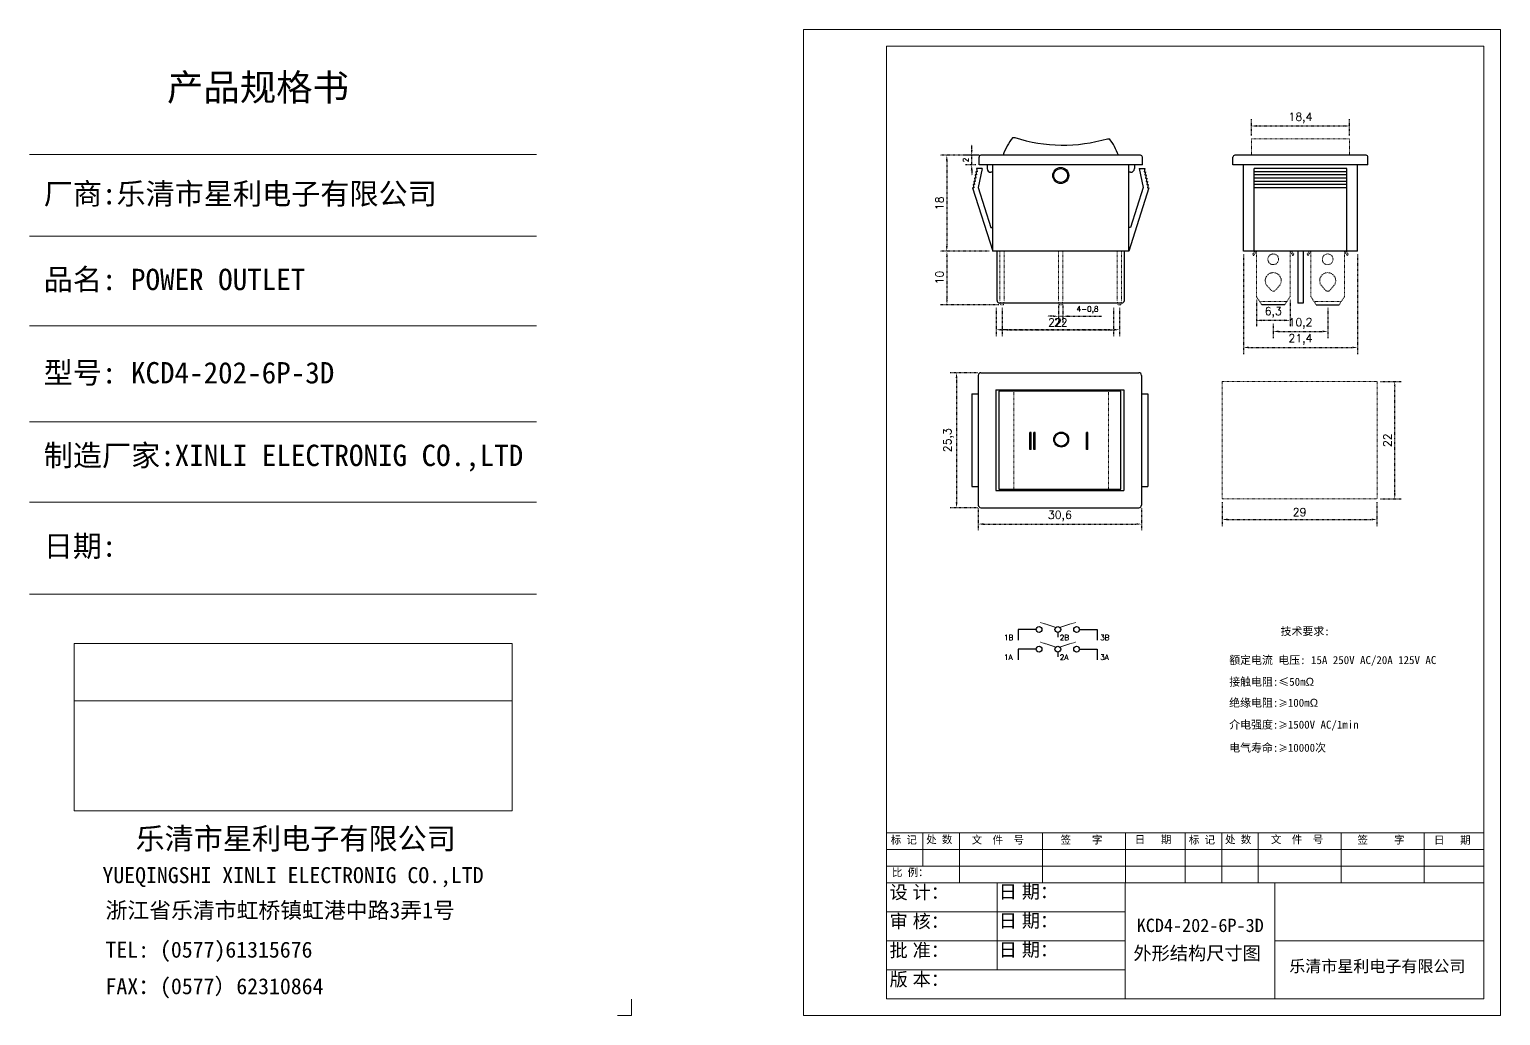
# Model space of a CAD drawing. Header units: millimetres. Extents: x 607 to 1596, y 351 to 796.
# Drawn here: x 1320.6 to 1596.3, y 611.4 to 796.2 of the extents above; entities that cross this region are included whole.
import ezdxf

# ---------------------------------------------------------------- set-up
doc = ezdxf.new("R2010")
doc.units = ezdxf.units.MM
doc.header["$LTSCALE"] = 0.001
doc.linetypes.add('ACAD_ISO07W100', pattern=[3, 0, -3])
doc.styles.get("Standard").update_dxf_attribs({"font": 'txt', "bigfont": 'gbcbig.shx'})
doc.dimstyles.new('ISO-25', dxfattribs={"dimtxt": 2.5, "dimasz": 2.5, "dimexe": 1.25, "dimexo": 0.625, "dimtad": 1, "dimtxsty": 'Standard', "dimcen": 2.5, "dimadec": 0, "dimazin": 0, "dimtfac": 1, "dimtmove": 0, "dimatfit": 3, "dimfxl": 0, "dimarcsym": 0})

# ---------------------------------------------------------------- blocks, each defined once
blk = doc.blocks.new('*D62')
at = {"color": 0, "linetype": 'ACAD_ISO07W100', "lineweight": -2, "ltscale": 0.13}
for p, q in [((1544.12, 707.58), (1544.12, 703.11)), ((1573.12, 707.58), (1573.12, 703.11)), ((1545.12, 704.36), (1572.12, 704.36))]:
    blk.add_line(p, q, dxfattribs=at)
at = {"color": 0, "linetype": 'ACAD_ISO07W100', "lineweight": 13, "ltscale": 0.13}
for points in [[(1545.12, 704.53), (1545.12, 704.19), (1544.12, 704.36)], [(1572.12, 704.53), (1572.12, 704.19), (1573.12, 704.36)]]:
    blk.add_solid(points, dxfattribs=at)
at = {"layer": 'Defpoints', "color": 0, "linetype": 'ACAD_ISO07W100', "lineweight": 13, "ltscale": 0.13}
for p in [(1544.12, 708.21), (1573.12, 708.21), (1573.12, 704.36)]:
    blk.add_point(p, dxfattribs=at)
at = {"color": 0, "linetype": 'ACAD_ISO07W100', "lineweight": 13, "ltscale": 0.13, "insert": (1558.62, 705.74), "char_height": 1.5, "attachment_point": 5}
blk.add_mtext('29', dxfattribs=at)
blk = doc.blocks.new('*D63')
at = {"color": 0, "linetype": 'ACAD_ISO07W100', "lineweight": -2, "ltscale": 0.13}
for p, q in [((1573.75, 730.21), (1577.69, 730.21)), ((1576.44, 709.21), (1576.44, 729.21)), ((1573.75, 708.21), (1577.69, 708.21))]:
    blk.add_line(p, q, dxfattribs=at)
at = {"color": 0, "linetype": 'ACAD_ISO07W100', "lineweight": 13, "ltscale": 0.13}
for points in [[(1576.28, 729.21), (1576.61, 729.21), (1576.44, 730.21)], [(1576.28, 709.21), (1576.61, 709.21), (1576.44, 708.21)]]:
    blk.add_solid(points, dxfattribs=at)
at = {"layer": 'Defpoints', "color": 0, "linetype": 'ACAD_ISO07W100', "lineweight": 13, "ltscale": 0.13}
for p in [(1573.12, 730.21), (1576.44, 730.21), (1573.12, 708.21)]:
    blk.add_point(p, dxfattribs=at)
at = {"color": 0, "linetype": 'ACAD_ISO07W100', "lineweight": 13, "ltscale": 0.13, "insert": (1575.07, 719.21), "char_height": 1.5, "attachment_point": 5, "rotation": 90}
blk.add_mtext('22', dxfattribs=at)
blk = doc.blocks.new('*D64')
at = {"color": 0, "linetype": 'ACAD_ISO07W100', "lineweight": -2, "ltscale": 0.13}
for p, q in [((1498.27, 731.86), (1493.09, 731.86)), ((1494.34, 730.86), (1494.34, 707.56)), ((1498.27, 706.56), (1493.09, 706.56))]:
    blk.add_line(p, q, dxfattribs=at)
at = {"color": 0, "linetype": 'ACAD_ISO07W100', "lineweight": 13, "ltscale": 0.13}
for points in [[(1494.17, 730.86), (1494.51, 730.86), (1494.34, 731.86)], [(1494.17, 707.56), (1494.51, 707.56), (1494.34, 706.56)]]:
    blk.add_solid(points, dxfattribs=at)
at = {"layer": 'Defpoints', "color": 0, "linetype": 'ACAD_ISO07W100', "lineweight": 13, "ltscale": 0.13}
for p in [(1498.9, 731.86), (1494.34, 706.56), (1498.9, 706.56)]:
    blk.add_point(p, dxfattribs=at)
at = {"color": 0, "linetype": 'ACAD_ISO07W100', "lineweight": 13, "ltscale": 0.13, "insert": (1492.84, 719.21), "char_height": 1.5, "attachment_point": 5, "rotation": 90}
blk.add_mtext('25,3', dxfattribs=at)
blk = doc.blocks.new('*D65')
at = {"color": 0, "linetype": 'ACAD_ISO07W100', "lineweight": -2, "ltscale": 0.13}
for p, q in [((1498.4, 706.43), (1498.4, 702.25)), ((1529, 706.43), (1529, 702.25)), ((1499.4, 703.5), (1528, 703.5))]:
    blk.add_line(p, q, dxfattribs=at)
at = {"color": 0, "linetype": 'ACAD_ISO07W100', "lineweight": 13, "ltscale": 0.13}
for points in [[(1499.4, 703.66), (1499.4, 703.33), (1498.4, 703.5)], [(1528, 703.66), (1528, 703.33), (1529, 703.5)]]:
    blk.add_solid(points, dxfattribs=at)
at = {"layer": 'Defpoints', "color": 0, "linetype": 'ACAD_ISO07W100', "lineweight": 13, "ltscale": 0.13}
for p in [(1498.4, 707.06), (1529, 707.06), (1529, 703.5)]:
    blk.add_point(p, dxfattribs=at)
at = {"color": 0, "linetype": 'ACAD_ISO07W100', "lineweight": 13, "ltscale": 0.13, "insert": (1513.7, 705), "char_height": 1.5, "attachment_point": 5}
blk.add_mtext('30,6', dxfattribs=at)
blk = doc.blocks.new('*D66')
at = {"color": 0, "linetype": 'ACAD_ISO07W100', "lineweight": -2, "ltscale": 0.13}
for p, q in [((1498.28, 772.6), (1491.26, 772.6)), ((1492.51, 771.6), (1492.51, 755.6)), ((1500.48, 754.6), (1491.26, 754.6))]:
    blk.add_line(p, q, dxfattribs=at)
at = {"color": 0, "linetype": 'ACAD_ISO07W100', "lineweight": 13, "ltscale": 0.13}
for points in [[(1492.34, 771.6), (1492.68, 771.6), (1492.51, 772.6)], [(1492.34, 755.6), (1492.68, 755.6), (1492.51, 754.6)]]:
    blk.add_solid(points, dxfattribs=at)
at = {"layer": 'Defpoints', "color": 0, "linetype": 'ACAD_ISO07W100', "lineweight": 13, "ltscale": 0.13}
for p in [(1498.91, 772.6), (1492.51, 754.6), (1501.11, 754.6)]:
    blk.add_point(p, dxfattribs=at)
at = {"color": 0, "linetype": 'ACAD_ISO07W100', "lineweight": 13, "ltscale": 0.13, "insert": (1491.14, 763.6), "char_height": 1.5, "attachment_point": 5, "rotation": 90}
blk.add_mtext('18', dxfattribs=at)
blk = doc.blocks.new('*D67')
at = {"color": 0, "linetype": 'ACAD_ISO07W100', "lineweight": -2, "ltscale": 0.13}
for p, q in [((1500.48, 754.6), (1491.29, 754.6)), ((1492.54, 753.6), (1492.54, 745.6)), ((1502.23, 744.6), (1491.29, 744.6))]:
    blk.add_line(p, q, dxfattribs=at)
at = {"color": 0, "linetype": 'ACAD_ISO07W100', "lineweight": 13, "ltscale": 0.13}
for points in [[(1492.37, 753.6), (1492.7, 753.6), (1492.54, 754.6)], [(1492.37, 745.6), (1492.7, 745.6), (1492.54, 744.6)]]:
    blk.add_solid(points, dxfattribs=at)
at = {"layer": 'Defpoints', "color": 0, "linetype": 'ACAD_ISO07W100', "lineweight": 13, "ltscale": 0.13}
for p in [(1501.11, 754.6), (1492.54, 744.6), (1502.86, 744.6)]:
    blk.add_point(p, dxfattribs=at)
at = {"color": 0, "linetype": 'ACAD_ISO07W100', "lineweight": 13, "ltscale": 0.13, "insert": (1491.16, 749.68), "char_height": 1.5, "attachment_point": 5, "rotation": 90}
blk.add_mtext('10', dxfattribs=at)
blk = doc.blocks.new('*D68')
at = {"color": 0, "linetype": 'ACAD_ISO07W100', "lineweight": -2, "ltscale": 0.13}
for p, q in [((1498.56, 772.6), (1495.93, 772.6)), ((1497.18, 773.6), (1497.18, 774.6)), ((1497.18, 770.8), (1497.18, 772.6)), ((1497.93, 770.8), (1495.93, 770.8)), ((1497.18, 769.8), (1497.18, 768.8))]:
    blk.add_line(p, q, dxfattribs=at)
at = {"color": 0, "linetype": 'ACAD_ISO07W100', "lineweight": 13, "ltscale": 0.13}
for points in [[(1497.01, 773.6), (1497.35, 773.6), (1497.18, 772.6)], [(1497.01, 769.8), (1497.35, 769.8), (1497.18, 770.8)]]:
    blk.add_solid(points, dxfattribs=at)
at = {"layer": 'Defpoints', "color": 0, "linetype": 'ACAD_ISO07W100', "lineweight": 13, "ltscale": 0.13}
for p in [(1497.18, 772.6), (1499.19, 772.6), (1498.56, 770.8)]:
    blk.add_point(p, dxfattribs=at)
at = {"color": 0, "linetype": 'ACAD_ISO07W100', "lineweight": 13, "ltscale": 0.13, "insert": (1496.05, 771.7), "char_height": 1.5, "attachment_point": 5, "rotation": 90}
blk.add_mtext('{\\H0.66667x;2}', dxfattribs=at)
blk = doc.blocks.new('*D61')
at = {"color": 0, "linetype": 'ACAD_ISO07W100', "lineweight": -2, "ltscale": 0.13}
for p, q in [((1502.86, 743.98), (1502.86, 738.65)), ((1524.86, 743.98), (1524.86, 738.65)), ((1503.86, 739.9), (1523.86, 739.9))]:
    blk.add_line(p, q, dxfattribs=at)
at = {"color": 0, "linetype": 'ACAD_ISO07W100', "lineweight": 13, "ltscale": 0.13}
for points in [[(1503.86, 740.07), (1503.86, 739.74), (1502.86, 739.9)], [(1523.86, 740.07), (1523.86, 739.74), (1524.86, 739.9)]]:
    blk.add_solid(points, dxfattribs=at)
at = {"layer": 'Defpoints', "color": 0, "linetype": 'ACAD_ISO07W100', "lineweight": 13, "ltscale": 0.13}
for p in [(1502.86, 744.6), (1524.86, 744.6), (1524.86, 739.9)]:
    blk.add_point(p, dxfattribs=at)
at = {"color": 0, "linetype": 'ACAD_ISO07W100', "lineweight": 13, "ltscale": 0.13, "insert": (1513.86, 741.28), "char_height": 1.5, "attachment_point": 5}
blk.add_mtext('22', dxfattribs=at)
blk = doc.blocks.new('*D69')
at = {"color": 0, "linetype": 'ACAD_ISO07W100', "lineweight": -2, "ltscale": 0.13}
for p, q in [((1513.46, 744.58), (1513.46, 741.18)), ((1514.26, 744.58), (1514.26, 741.18)), ((1512.46, 742.43), (1511.46, 742.43)), ((1513.46, 742.43), (1514.26, 742.43)), ((1515.26, 742.43), (1521.51, 742.43))]:
    blk.add_line(p, q, dxfattribs=at)
at = {"color": 0, "linetype": 'ACAD_ISO07W100', "lineweight": 13, "ltscale": 0.13}
for points in [[(1512.46, 742.6), (1512.46, 742.27), (1513.46, 742.43)], [(1515.26, 742.6), (1515.26, 742.27), (1514.26, 742.43)]]:
    blk.add_solid(points, dxfattribs=at)
at = {"layer": 'Defpoints', "color": 0, "linetype": 'ACAD_ISO07W100', "lineweight": 13, "ltscale": 0.13}
for p in [(1513.46, 745.2), (1514.26, 745.2), (1514.26, 742.43)]:
    blk.add_point(p, dxfattribs=at)
at = {"color": 0, "linetype": 'ACAD_ISO07W100', "lineweight": 13, "ltscale": 0.13, "insert": (1518.88, 743.64), "char_height": 1.5, "attachment_point": 5}
blk.add_mtext('{\\H0.66667x;4-0,8}', dxfattribs=at)
blk = doc.blocks.new('*D70')
at = {"color": 0, "linetype": 'ACAD_ISO07W100', "lineweight": -2, "ltscale": 0.13}
for p, q in [((1549.58, 776.31), (1549.58, 779.33)), ((1550.58, 778.08), (1566.98, 778.08)), ((1567.98, 776.31), (1567.98, 779.33))]:
    blk.add_line(p, q, dxfattribs=at)
at = {"color": 0, "linetype": 'ACAD_ISO07W100', "lineweight": 13, "ltscale": 0.13}
for points in [[(1550.58, 778.25), (1550.58, 777.91), (1549.58, 778.08)], [(1566.98, 778.25), (1566.98, 777.91), (1567.98, 778.08)]]:
    blk.add_solid(points, dxfattribs=at)
at = {"layer": 'Defpoints', "color": 0, "linetype": 'ACAD_ISO07W100', "lineweight": 13, "ltscale": 0.13}
for p in [(1567.98, 778.08), (1549.58, 775.68), (1567.98, 775.68)]:
    blk.add_point(p, dxfattribs=at)
at = {"color": 0, "linetype": 'ACAD_ISO07W100', "lineweight": 13, "ltscale": 0.13, "insert": (1558.78, 779.58), "char_height": 1.5, "attachment_point": 5}
blk.add_mtext('18,4', dxfattribs=at)
blk = doc.blocks.new('*D71')
at = {"color": 0, "linetype": 'ACAD_ISO07W100', "lineweight": -2, "ltscale": 0.13}
for p, q in [((1550.53, 745.48), (1550.53, 740.42)), ((1556.83, 745.48), (1556.83, 740.42)), ((1551.53, 741.67), (1555.83, 741.67))]:
    blk.add_line(p, q, dxfattribs=at)
at = {"color": 0, "linetype": 'ACAD_ISO07W100', "lineweight": 13, "ltscale": 0.13}
for points in [[(1551.53, 741.83), (1551.53, 741.5), (1550.53, 741.67)], [(1555.83, 741.83), (1555.83, 741.5), (1556.83, 741.67)]]:
    blk.add_solid(points, dxfattribs=at)
at = {"layer": 'Defpoints', "color": 0, "linetype": 'ACAD_ISO07W100', "lineweight": 13, "ltscale": 0.13}
for p in [(1550.53, 746.1), (1556.83, 746.1), (1556.83, 741.67)]:
    blk.add_point(p, dxfattribs=at)
at = {"color": 0, "linetype": 'ACAD_ISO07W100', "lineweight": 13, "ltscale": 0.13, "insert": (1553.68, 743.17), "char_height": 1.5, "attachment_point": 5}
blk.add_mtext('6,3', dxfattribs=at)
blk = doc.blocks.new('*D72')
at = {"color": 0, "linetype": 'ACAD_ISO07W100', "lineweight": -2, "ltscale": 0.13}
for p, q in [((1563.88, 743.98), (1563.88, 738.34)), ((1553.68, 741.04), (1553.68, 738.34)), ((1554.68, 739.59), (1562.88, 739.59))]:
    blk.add_line(p, q, dxfattribs=at)
at = {"color": 0, "linetype": 'ACAD_ISO07W100', "lineweight": 13, "ltscale": 0.13}
for points in [[(1554.68, 739.76), (1554.68, 739.42), (1553.68, 739.59)], [(1562.88, 739.76), (1562.88, 739.42), (1563.88, 739.59)]]:
    blk.add_solid(points, dxfattribs=at)
at = {"layer": 'Defpoints', "color": 0, "linetype": 'ACAD_ISO07W100', "lineweight": 13, "ltscale": 0.13}
for p in [(1563.88, 744.6), (1553.68, 741.67), (1563.88, 739.59)]:
    blk.add_point(p, dxfattribs=at)
at = {"color": 0, "linetype": 'ACAD_ISO07W100', "lineweight": 13, "ltscale": 0.13, "insert": (1558.78, 741.09), "char_height": 1.5, "attachment_point": 5}
blk.add_mtext('10,2', dxfattribs=at)
blk = doc.blocks.new('*D73')
at = {"color": 0, "linetype": 'ACAD_ISO07W100', "lineweight": -2, "ltscale": 0.13}
for p, q in [((1548.08, 753.98), (1548.08, 735.34)), ((1569.48, 753.98), (1569.48, 735.34)), ((1549.08, 736.59), (1568.48, 736.59))]:
    blk.add_line(p, q, dxfattribs=at)
at = {"color": 0, "linetype": 'ACAD_ISO07W100', "lineweight": 13, "ltscale": 0.13}
for points in [[(1549.08, 736.75), (1549.08, 736.42), (1548.08, 736.59)], [(1568.48, 736.75), (1568.48, 736.42), (1569.48, 736.59)]]:
    blk.add_solid(points, dxfattribs=at)
at = {"layer": 'Defpoints', "color": 0, "linetype": 'ACAD_ISO07W100', "lineweight": 13, "ltscale": 0.13}
for p in [(1548.08, 754.6), (1569.48, 754.6), (1569.48, 736.59)]:
    blk.add_point(p, dxfattribs=at)
at = {"color": 0, "linetype": 'ACAD_ISO07W100', "lineweight": 13, "ltscale": 0.13, "insert": (1558.78, 738.09), "char_height": 1.5, "attachment_point": 5}
blk.add_mtext('21,4', dxfattribs=at)
blk = doc.blocks.new('*D60')
at = {"color": 0, "linetype": 'ACAD_ISO07W100', "lineweight": -2, "ltscale": 0.13}
for p, q in [((1501.77, 743.98), (1501.77, 738.65)), ((1523.77, 743.98), (1523.77, 738.65)), ((1522.77, 739.9), (1502.77, 739.9))]:
    blk.add_line(p, q, dxfattribs=at)
at = {"color": 0, "linetype": 'ACAD_ISO07W100', "lineweight": 13, "ltscale": 0.13}
for points in [[(1502.77, 740.07), (1502.77, 739.74), (1501.77, 739.9)], [(1522.77, 740.07), (1522.77, 739.74), (1523.77, 739.9)]]:
    blk.add_solid(points, dxfattribs=at)
at = {"layer": 'Defpoints', "color": 0, "linetype": 'ACAD_ISO07W100', "lineweight": 13, "ltscale": 0.13}
for p in [(1501.77, 744.6), (1523.77, 744.6), (1501.77, 739.9)]:
    blk.add_point(p, dxfattribs=at)
at = {"color": 0, "linetype": 'ACAD_ISO07W100', "lineweight": 13, "ltscale": 0.13, "insert": (1512.77, 741.28), "char_height": 1.5, "attachment_point": 5}
blk.add_mtext('22', dxfattribs=at)

msp = doc.modelspace()

# ---------------------------------------------------------------- hatches: boundary and pattern name
at = {"linetype": 'ACAD_ISO07W100', "lineweight": 13, "ltscale": 0.13}
h = msp.add_hatch(color=7, dxfattribs=at)
h.paths.add_polyline_path([(1508.3265, 720.6737), (1508.0723, 720.6737), (1508.0723, 717.4768), (1508.3265, 717.4768)])
h.paths.add_polyline_path([(1509.0497, 720.6737), (1508.7955, 720.6737), (1508.7955, 717.4768), (1509.0497, 717.4768)])
h.paths.add_polyline_path([(1515.3409, 719.3295, 1), (1512.5502, 719.3295, 1)])
h.paths.add_polyline_path([(1515.1733, 719.3295, -1), (1512.7178, 719.3295, -1)], flags=16)
h.paths.add_polyline_path([(1518.9602, 720.6737), (1518.706, 720.6737), (1518.706, 717.4768), (1518.9602, 717.4768)])

# ---------------------------------------------------------------- linework, layer by layer
at = {"linetype": 'ByBlock', "lineweight": 15}
for p, q in [((1465.6395, 796.1699), (1465.6395, 611.4121)), ((1596.2763, 796.1699), (1465.6395, 796.1699)), ((1596.2763, 611.4121), (1596.2763, 796.1699)), ((1481.1915, 793.0595), (1481.1915, 614.5225)), ((1593.1659, 793.0595), (1481.1915, 793.0595)), ((1593.1659, 614.5225), (1593.1659, 793.0595)), ((1320.6131, 772.7532), (1415.6131, 772.7532)), ((1320.6131, 757.4308), (1415.6131, 757.4308)), ((1320.6131, 740.6175), (1415.6131, 740.6175)), ((1320.6131, 722.6362), (1415.6131, 722.6362)), ((1320.6131, 707.582), (1415.6131, 707.582)), ((1320.6131, 690.3553), (1415.6131, 690.3553)), ((1329.0074, 670.373), (1411.0681, 670.373)), ((1481.1915, 645.6265), (1593.1659, 645.6265)), ((1488.0344, 645.6265), (1488.0344, 639.4057)), ((1494.8773, 645.6265), (1494.8773, 636.2953)), ((1510.4293, 645.6265), (1510.4293, 636.2953)), ((1525.9813, 645.6265), (1525.9813, 636.2953)), ((1537.1787, 645.6265), (1537.1787, 636.2953)), ((1544.0216, 645.6265), (1544.0216, 636.2953)), ((1550.8645, 645.6265), (1550.8645, 636.2953)), ((1566.4165, 645.6265), (1566.4165, 636.2953)), ((1581.9685, 645.6265), (1581.9685, 636.2953)), ((1481.1915, 642.5161), (1593.1659, 642.5161)), ((1481.1915, 639.4057), (1593.1659, 639.4057)), ((1481.1915, 636.2953), (1593.1659, 636.2953)), ((1501.9666, 636.2953), (1501.9666, 619.9657)), ((1525.9542, 636.2953), (1525.9542, 614.5225)), ((1553.9478, 636.2953), (1553.9478, 614.5225)), ((1481.1915, 630.8521), (1525.9542, 630.8521)), ((1481.1915, 625.4089), (1525.9542, 625.4089)), ((1553.9478, 625.4089), (1593.1659, 625.4089)), ((1481.1915, 619.9657), (1525.9542, 619.9657)), ((1433.4315, 611.4121), (1433.4315, 614.5066)), ((1481.1915, 614.5225), (1593.1659, 614.5225)), ((1430.8159, 611.4121), (1433.4315, 611.4121)), ((1465.6395, 611.4121), (1596.2763, 611.4121))]:
    msp.add_line(p, q, dxfattribs=at)
for p, q in [((1504.8852, 775.9165), (1505.2852, 775.9113)), ((1522.6059, 775.6897), (1523.0058, 775.6846)), ((1498.556, 770.8011), (1498.556, 772.2511)), ((1528.806, 772.6011), (1498.906, 772.6011)), ((1529.156, 770.8011), (1529.156, 772.2511)), ((1546.1301, 770.8011), (1546.1301, 772.2511)), ((1571.0817, 772.6011), (1546.4801, 772.6011)), ((1571.4317, 770.8011), (1571.4317, 772.2511)), ((1497.981, 769.5011), (1498.106, 768.9011)), ((1498.231, 769.5011), (1497.981, 769.5011)), ((1498.106, 770.1011), (1498.231, 769.5011)), ((1499.1274, 770.1011), (1498.106, 770.1011)), ((1499.1274, 770.1011), (1498.3882, 766.5527)), ((1529.156, 770.8011), (1498.556, 770.8011)), ((1500.056, 770.8011), (1500.056, 770.1011)), ((1501.106, 769.4011), (1500.756, 769.4011)), ((1501.106, 754.6011), (1501.106, 770.8011)), ((1526.606, 754.6011), (1526.606, 770.8011)), ((1526.956, 769.4011), (1526.606, 769.4011)), ((1527.656, 770.8011), (1527.656, 770.1011)), ((1528.5845, 770.1011), (1529.606, 770.1011)), ((1528.5845, 770.1011), (1529.3238, 766.5527)), ((1529.606, 770.1011), (1529.481, 769.5011)), ((1529.481, 769.5011), (1529.731, 769.5011)), ((1529.731, 769.5011), (1529.606, 768.9011)), ((1548.0457, 770.8011), (1546.1301, 770.8011)), ((1571.4317, 770.8011), (1548.0457, 770.8011)), ((1548.0809, 754.6011), (1548.0809, 770.8011)), ((1550.0809, 754.6011), (1550.0809, 770.1011)), ((1567.4809, 770.1011), (1550.0809, 770.1011)), ((1567.4809, 769.5011), (1550.0809, 769.5011)), ((1567.4809, 754.6011), (1567.4809, 770.1011)), ((1569.4809, 754.6011), (1569.4809, 770.8011)), ((1497.606, 766.5011), (1497.356, 766.5011)), ((1497.356, 766.5011), (1501.106, 754.6011)), ((1497.481, 767.1011), (1497.606, 766.5011)), ((1497.731, 767.1011), (1497.481, 767.1011)), ((1497.606, 767.7011), (1497.731, 767.1011)), ((1497.856, 767.7011), (1497.606, 767.7011)), ((1497.731, 768.3011), (1497.856, 767.7011)), ((1497.981, 768.3011), (1497.731, 768.3011)), ((1497.856, 768.9011), (1497.981, 768.3011)), ((1498.106, 768.9011), (1497.856, 768.9011)), ((1498.3882, 766.5527), (1500.756, 759.0389)), ((1530.356, 766.5011), (1526.606, 754.6011)), ((1529.3238, 766.5527), (1526.956, 759.0389)), ((1529.606, 768.9011), (1529.856, 768.9011)), ((1529.856, 768.9011), (1529.731, 768.3011)), ((1529.731, 768.3011), (1529.981, 768.3011)), ((1529.981, 768.3011), (1529.856, 767.7011)), ((1529.856, 767.7011), (1530.106, 767.7011)), ((1530.106, 767.7011), (1529.981, 767.1011)), ((1529.981, 767.1011), (1530.231, 767.1011)), ((1530.231, 767.1011), (1530.106, 766.5011)), ((1530.106, 766.5011), (1530.356, 766.5011)), ((1567.4809, 768.9011), (1550.0809, 768.9011)), ((1567.4809, 768.3011), (1550.0809, 768.3011)), ((1567.4809, 767.7011), (1550.0809, 767.7011)), ((1567.4809, 767.1011), (1550.0809, 767.1011)), ((1567.4809, 766.5011), (1550.0809, 766.5011)), ((1500.756, 759.0389), (1501.106, 759.0389)), ((1526.956, 759.0389), (1526.606, 759.0389)), ((1526.606, 754.6011), (1501.106, 754.6011)), ((1501.926, 745.4011), (1501.926, 754.6011)), ((1525.786, 745.4011), (1525.786, 754.6011)), ((1569.4809, 754.6011), (1548.0809, 754.6011)), ((1558.2809, 754.6011), (1558.2809, 744.9011)), ((1559.2809, 754.6011), (1559.2809, 744.9011)), ((1525.286, 744.9011), (1502.426, 744.9011)), ((1555.8309, 744.6011), (1551.5309, 744.6011)), ((1559.2809, 744.9011), (1558.2809, 744.9011)), ((1561.7309, 744.6011), (1566.0309, 744.6011)), ((1498.3994, 731.3578), (1498.3994, 707.0578)), ((1498.8994, 731.8578), (1528.4994, 731.8578)), ((1528.9994, 731.3578), (1528.9994, 707.0578)), ((1497.1994, 727.9078), (1497.1994, 710.5078)), ((1497.1994, 727.9078), (1498.3994, 727.9078)), ((1501.6994, 728.6428), (1525.6994, 728.6428)), ((1501.6994, 728.6428), (1501.6994, 709.7728)), ((1502.2494, 728.4078), (1502.2494, 710.0078)), ((1525.1494, 728.4078), (1502.2494, 728.4078)), ((1515.6994, 728.6078), (1511.6994, 728.6078)), ((1511.6994, 728.4078), (1511.6994, 728.6078)), ((1512.3994, 728.6078), (1512.3994, 728.6428)), ((1514.9994, 728.6078), (1514.9994, 728.6428)), ((1515.6994, 728.4078), (1515.6994, 728.6078)), ((1525.1494, 710.0078), (1525.1494, 728.4078)), ((1525.6994, 728.6428), (1525.6994, 709.7728)), ((1528.9994, 727.9078), (1530.1994, 727.9078)), ((1530.1994, 727.9078), (1530.1994, 710.5078)), ((1508.3265, 720.6737), (1508.0723, 720.6737)), ((1508.0723, 717.4768), (1508.0723, 720.6737)), ((1508.3265, 717.4768), (1508.3265, 720.6737)), ((1509.0497, 720.6737), (1508.7955, 720.6737)), ((1508.7955, 717.4768), (1508.7955, 720.6737)), ((1509.0497, 717.4768), (1509.0497, 720.6737)), ((1518.9602, 720.6737), (1518.706, 720.6737)), ((1518.706, 717.4768), (1518.706, 720.6737)), ((1518.9602, 717.4768), (1518.9602, 720.6737)), ((1508.3265, 717.4768), (1508.0723, 717.4768)), ((1509.0497, 717.4768), (1508.7955, 717.4768)), ((1518.9602, 717.4768), (1518.706, 717.4768)), ((1497.1994, 710.5078), (1498.3994, 710.5078)), ((1501.6994, 709.7728), (1525.6994, 709.7728)), ((1502.2494, 710.0078), (1525.1494, 710.0078)), ((1511.6994, 709.8078), (1511.6994, 710.0078)), ((1511.6994, 709.8078), (1515.6994, 709.8078)), ((1512.3994, 709.8078), (1512.3994, 709.7728)), ((1514.9994, 709.8078), (1514.9994, 709.7728)), ((1515.6994, 709.8078), (1515.6994, 710.0078)), ((1528.9994, 710.5078), (1530.1994, 710.5078)), ((1498.8994, 706.5578), (1528.4994, 706.5578)), ((1509.2562, 683.7475), (1505.9136, 683.7475)), ((1505.9136, 683.7475), (1505.9136, 681.7363)), ((1517.3697, 683.7475), (1520.7123, 683.7475)), ((1520.7123, 683.7475), (1520.7123, 681.7363)), ((1513.313, 683.2071), (1513.313, 682.3217)), ((1509.2562, 680.0635), (1505.9136, 680.0635)), ((1505.9136, 680.0635), (1505.9136, 678.0523)), ((1513.313, 679.5231), (1513.313, 678.6378)), ((1517.3697, 680.0635), (1520.7123, 680.0635)), ((1520.7123, 680.0635), (1520.7123, 678.0523))]:
    msp.add_line(p, q)
at = {"linetype": 'ACAD_ISO07W100', "lineweight": 13, "ltscale": 0.13}
for p, q in [((1549.5809, 772.6011), (1549.5809, 775.6846)), ((1549.5809, 775.6846), (1567.9809, 775.6846)), ((1567.9809, 772.6011), (1567.9809, 775.6846)), ((1502.456, 754.6011), (1502.456, 745.2011)), ((1503.256, 754.6011), (1503.256, 745.2011)), ((1513.456, 754.6011), (1513.456, 745.2011)), ((1514.256, 754.6011), (1514.256, 745.2011)), ((1524.456, 754.6011), (1524.456, 745.2011)), ((1525.256, 754.6011), (1525.256, 745.2011)), ((1549.8341, 754.0345), (1550.2234, 754.6011)), ((1550.001, 753.7738), (1549.8341, 754.0345)), ((1550.5309, 754.6011), (1550.001, 753.7738)), ((1550.5309, 754.6011), (1550.5309, 746.1011)), ((1556.8309, 754.6011), (1556.8309, 746.1011)), ((1556.8309, 754.6011), (1557.3607, 753.7738)), ((1557.5276, 754.0345), (1557.1383, 754.6011)), ((1557.3607, 753.7738), (1557.5276, 754.0345)), ((1560.0341, 754.0345), (1560.4234, 754.6011)), ((1560.201, 753.7738), (1560.0341, 754.0345)), ((1560.7309, 754.6011), (1560.201, 753.7738)), ((1560.7309, 754.6011), (1560.7309, 746.1011)), ((1567.0309, 754.6011), (1567.0309, 746.1011)), ((1567.0309, 754.6011), (1567.5607, 753.7738)), ((1567.7276, 754.0345), (1567.3383, 754.6011)), ((1567.5607, 753.7738), (1567.7276, 754.0345)), ((1552.5628, 748.1011), (1553.3082, 747.2678)), ((1554.7989, 748.1011), (1554.0535, 747.2678)), ((1562.7628, 748.1011), (1563.5082, 747.2678)), ((1564.9989, 748.1011), (1564.2535, 747.2678)), ((1502.606, 744.6011), (1502.456, 745.2011)), ((1503.106, 744.6011), (1502.606, 744.6011)), ((1503.106, 744.6011), (1503.256, 745.2011)), ((1513.606, 744.6011), (1513.456, 745.2011)), ((1514.106, 744.6011), (1513.606, 744.6011)), ((1514.106, 744.6011), (1514.256, 745.2011)), ((1524.606, 744.6011), (1524.456, 745.2011)), ((1524.606, 744.6011), (1525.106, 744.6011)), ((1525.106, 744.6011), (1525.256, 745.2011)), ((1550.5309, 746.1011), (1551.5309, 744.6011)), ((1551.1309, 745.2011), (1556.2309, 745.2011)), ((1555.8309, 744.6011), (1556.8309, 746.1011)), ((1561.7309, 744.6011), (1560.7309, 746.1011)), ((1566.4309, 745.2011), (1561.3309, 745.2011)), ((1567.0309, 746.1011), (1566.0309, 744.6011)), ((1505.0852, 728.4078), (1505.0852, 710.0078)), ((1522.8059, 728.4078), (1522.8059, 710.0078)), ((1544.1243, 730.2078), (1573.1243, 730.2078)), ((1544.1243, 730.2078), (1544.1243, 708.2078)), ((1573.1243, 730.2078), (1573.1243, 708.2078)), ((1544.1243, 708.2078), (1573.1243, 708.2078)), ((1512.9368, 684.1355), (1509.9342, 685.0977)), ((1513.6891, 684.1355), (1516.6917, 685.0977)), ((1512.9368, 680.4515), (1509.9342, 681.4138)), ((1513.6891, 680.4515), (1516.6917, 681.4138))]:
    msp.add_line(p, q, dxfattribs=at)
at = {"linetype": 'ByBlock', "lineweight": 15}
msp.add_lwpolyline([(1329.0074, 681.1074), (1411.0681, 681.1074), (1411.0681, 649.7716), (1329.0074, 649.7716)], close=True, dxfattribs=at)
for centre, radius in [((1513.856, 768.8011), 1.5), ((1513.856, 768.8011), 1.3), ((1513.9455, 719.3295), 1.3954), ((1513.9455, 719.3295), 1.2278), ((1509.7966, 683.7475), 0.5404), ((1513.313, 683.7475), 0.5404), ((1516.8293, 683.7475), 0.5404), ((1509.7966, 680.0635), 0.5404), ((1513.313, 680.0635), 0.5404), ((1516.8293, 680.0635), 0.5404)]:
    msp.add_circle(centre, radius)
at = {"linetype": 'ACAD_ISO07W100', "lineweight": 13, "ltscale": 0.13}
for centre in [(1553.6809, 753.1011), (1563.8809, 753.1011)]:
    msp.add_circle(centre, 1, dxfattribs=at)
for centre, radius, start, end in [((1513.856, 768.8011), 11.45, 141.579438, 160.617214), ((1514.3064, 803.9996), 29.5014, 252.194442, 286.339334), ((1513.856, 768.8011), 11.45, 35.733689, 36.954338), ((1513.856, 768.8011), 11.45, 19.382786, 36.954338), ((1498.906, 772.2511), 0.35, 90, 180), ((1528.806, 772.2511), 0.35, 0, 90), ((1546.4801, 772.2511), 0.35, 90, 180), ((1571.0817, 772.2511), 0.35, 0, 90), ((1500.756, 770.1011), 0.7, 180, 270), ((1526.956, 770.1011), 0.7, 270, 0), ((1502.426, 745.4011), 0.5, 180, 270), ((1525.286, 745.4011), 0.5, 270, 0), ((1498.8994, 731.3578), 0.5, 90, 180), ((1528.4994, 731.3578), 0.5, 0, 90), ((1498.8994, 707.0578), 0.5, 180, 270), ((1528.4994, 707.0578), 0.5, 270, 0)]:
    msp.add_arc(centre, radius, start, end)
for centre, radius, start, end in [((1553.6809, 749.1011), 1.5, 318.189685, 221.810315), ((1563.8809, 749.1011), 1.5, 318.189685, 221.810315), ((1553.6809, 747.6011), 0.5, 221.810315, 318.189685), ((1563.8809, 747.6011), 0.5, 221.810315, 318.189685)]:
    msp.add_arc(centre, radius, start, end, dxfattribs=at)

# ---------------------------------------------------------------- texts
at = {"attachment_point": 1}
for s, insert, char_height, width in [('{\\f新宋体|b0|i0|c134|p49;产品规格书}', (1346.396, 787.8233), 5, 54.195609), ('{\\f新宋体|b0|i0|c134|p49;厂商:乐清市星利电子有限公司}', (1323.2915, 767.3903), 4, 96.420373), ('{\\f新宋体|b0|i0|c134|p49;品名: POWER OUTLET}', (1323.2915, 751.3304), 4, 96.420373), ('{\\fNSimSun|b0|i0|c134|p49;型号: KCD4-202-6P-3D}', (1323.2915, 733.8464), 4, 96.420373), ('{\\f新宋体|b0|i0|c134|p49;制造厂家:XINLI ELECTRONIG CO.,LTD}', (1323.2915, 718.3678), 4, 96.420373), ('{\\f新宋体|b0|i0|c134|p49;日期:}', (1323.2915, 701.3878), 4, 96.420373), ('{\\f新宋体|b0|i0|c134|p49;乐清市星利电子有限公司}', (1340.4995, 646.5678), 4, 96.420373), ('{\\f新宋体|b0|i0|c134|p49;YUEQINGSHI XINLI ELECTRONIG CO.,LTD}', (1334.2972, 639.2253), 3, 110.66707), ('{\\f新宋体|b0|i0|c134|p49;浙江省乐清市虹桥镇虹港中路3弄1号}', (1334.8721, 632.6452), 3, 96.420373), ('{\\f新宋体|b0|i0|c134|p49;TEL: (0577)61315676}', (1334.8721, 625.265), 3, 96.420373), ('{\\f新宋体|b0|i0|c134|p49;FAX：(0577）62310864}', (1334.8721, 618.4115), 3, 96.420373)]:
    msp.add_mtext(s, dxfattribs=dict(at, insert=insert, char_height=char_height, width=width))
at = {"color": 1, "attachment_point": 1}
for s, insert, char_height, width in [('{\\f新宋体|b0|i0|c134|p49;\\C256;技术要求:}', (1555.0561, 684.164), 1.5, 10.841755), ('{\\fNSimSun|b0|i0|c134|p49;\\C256;额定电流 电压: 15A 250V AC/20A 125V AC}', (1545.4241, 678.7649), 1.5, 41.999297), ('{\\f新宋体|b0|i0|c134|p49;\\C256;接触电阻:\\f新宋体|b0|i0|c0|p49;≤50m\\fISOCPEUR|b0|i0|c134|p34;Ω}', (1545.4241, 674.698), 1.5, 41.999297), ('{\\f新宋体|b0|i0|c134|p49;\\C256;绝缘电阻:\\f新宋体|b0|i0|c0|p49;\\H0.875x;≥\\f新宋体|b0|i0|c134|p49;\\H1.143x;100\\f新宋体|b0|i0|c0|p49;m\\fISOCPEUR|b0|i0|c134|p34;Ω}', (1545.4241, 670.7649), 1.5, 41.999297), ('{\\f新宋体|b0|i0|c134|p49;\\C256;介电强度:\\f新宋体|b0|i0|c0|p49;\\H0.875x;≥\\f新宋体|b0|i0|c134|p49;\\H1.143x;1500V AC/1min}', (1545.4241, 666.6679), 1.5, 41.999297), ('{\\f新宋体|b0|i0|c134|p49;\\C256;电气寿命:\\f新宋体|b0|i0|c0|p49;\\H0.875x;≥\\f新宋体|b0|i0|c134|p49;\\H1.143x;10000次}', (1545.4241, 662.3413), 1.5, 41.999297), ('{\\fNSimSun|b0|i0|c134|p49;\\C256;KCD4-202-6P-3D}', (1528.0943, 629.5657), 2.5, 15.045069), ('{\\f新宋体|b0|i0|c134|p49;\\C256;外形结构尺寸图}', (1527.4756, 624.3574), 2.5, 24.436854), ('{\\f新宋体|b0|i0|c134|p49;\\C256;乐清市星利电子有限公司}', (1556.679, 621.7714), 2.2, 37.859848)]:
    msp.add_mtext(s, dxfattribs=dict(at, insert=insert, char_height=char_height, width=width))
at = {"linetype": 'ACAD_ISO07W100', "lineweight": 13, "ltscale": 0.13, "char_height": 1, "width": 1.590619, "attachment_point": 1}
for s, insert in [('1B', (1503.2145, 682.7323)), ('2B', (1513.6741, 682.7323)), ('3B', (1521.2439, 682.7323)), ('1A', (1503.2145, 679.0484)), ('2A', (1513.6741, 679.0484)), ('3A', (1521.2439, 679.0484))]:
    msp.add_mtext(s, dxfattribs=dict(at, insert=insert))
at = {"linetype": 'ByBlock', "lineweight": 15, "attachment_point": 1}
for s, insert, char_height in [('{\\fNSimSun|b0|i0|c134|p49;标 记}', (1481.9989, 645.0529), 1.44), ('{\\fNSimSun|b0|i0|c134|p49;处 数}', (1488.6457, 645.1252), 1.44), ('{\\fNSimSun|b0|i0|c134|p49;文  件  号}', (1497.1679, 645.0529), 1.44), ('{\\fNSimSun|b0|i0|c134|p49;签    字}', (1513.8298, 645.0529), 1.44), ('{\\fNSimSun|b0|i0|c134|p49;日   期}', (1527.7324, 645.1214), 1.44), ('{\\fNSimSun|b0|i0|c134|p49;标 记}', (1537.8592, 645.0529), 1.44), ('{\\fNSimSun|b0|i0|c134|p49;处 数}', (1544.6435, 645.1252), 1.44), ('{\\fNSimSun|b0|i0|c134|p49;文  件  号}', (1553.2342, 645.1222), 1.44), ('{\\fNSimSun|b0|i0|c134|p49;签     字}', (1569.4479, 645.0529), 1.44), ('{\\fNSimSun|b0|i0|c134|p49;日   期}', (1583.7931, 645.0088), 1.44), ('{\\fNSimSun|b0|i0|c134|p49;比 例：}', (1482.2341, 638.9644), 1.44), ('{\\f\uffd0ￂￋￎￌﾣﾤ|b0|i0|c134|p49;设 计：}', (1481.7924, 635.7711), 2.48832), ('{\\f\uffd0ￂￋￎￌﾣﾤ|b0|i0|c134|p49;日 期：}', (1502.2478, 635.8677), 2.48832), ('{\\f\uffd0ￂￋￎￌﾣﾤ|b0|i0|c134|p49;审 核：}', (1481.7924, 630.3279), 2.48832), ('{\\f\uffd0ￂￋￎￌﾣﾤ|b0|i0|c134|p49;日 期：}', (1502.2478, 630.4245), 2.48832), ('{\\f\uffd0ￂￋￎￌﾣﾤ|b0|i0|c134|p49;批 准：}', (1481.7924, 624.8847), 2.48832), ('{\\f\uffd0ￂￋￎￌﾣﾤ|b0|i0|c134|p49;日 期：}', (1502.2478, 624.9813), 2.48832), ('{\\f\uffd0ￂￋￎￌﾣﾤ|b0|i0|c134|p49;版 本：}', (1481.7924, 619.4415), 2.48832)]:
    msp.add_mtext(s, dxfattribs=dict(at, insert=insert, char_height=char_height))

# ---------------------------------------------------------------- dimensions: what is measured, and where the dimension line sits
at = {"linetype": 'ACAD_ISO07W100', "lineweight": 13, "ltscale": 0.13}
for base, p1, p2, picture, middle in [((1567.9809, 778.0804), (1549.5809, 775.6846), (1567.9809, 775.6846), '*D70', (1558.7809, 779.5804)), ((1569.4809, 736.588), (1548.0809, 754.6011), (1569.4809, 754.6011), '*D73', (1558.7809, 738.088)), ((1556.8309, 741.6659), (1550.5309, 746.1011), (1556.8309, 746.1011), '*D71', (1553.6809, 743.1659)), ((1563.8809, 739.5911), (1553.6809, 741.6659), (1563.8809, 744.6011), '*D72', (1558.7809, 741.0911)), ((1528.9994, 703.497), (1498.3994, 707.0578), (1528.9994, 707.0578), '*D65', (1513.6994, 704.997)), ((1573.1243, 704.3604), (1544.1243, 708.2078), (1573.1243, 708.2078), '*D62', (1558.6243, 705.7354))]:
    dim = msp.add_linear_dim(base=base, p1=p1, p2=p2, dimstyle='ISO-25', override={"dimtxt": 1.5, "dimasz": 1, "dimdec": 3, "dimcen": 1, "dimtdec": 3}, dxfattribs=at)
    dim.commit()
    dim.dimension.update_dxf_attribs({"geometry": picture, "text_midpoint": middle})
for base, p1, p2, angle, picture, middle in [((1492.5115, 754.6011), (1498.906, 772.6011), (1501.106, 754.6011), 90, '*D66', (1492.5115, 763.6011)), ((1492.536, 744.6011), (1501.106, 754.6011), (1502.856, 744.6011), 90, '*D67', (1492.536, 749.6787)), ((1501.7699, 739.9025), (1523.7699, 744.6011), (1501.7699, 744.6011), 180, '*D60', (1512.7699, 739.9025))]:
    dim = msp.add_linear_dim(base=base, p1=p1, p2=p2, angle=angle, dimstyle='ISO-25', override={"dimtxt": 1.5, "dimasz": 1, "dimdec": 3, "dimcen": 1, "dimtdec": 3}, dxfattribs=at)
    dim.commit()
    dim.dimension.update_dxf_attribs({"geometry": picture, "text_midpoint": middle, "dimtype": 160})
dim = msp.add_linear_dim(base=(1497.1799, 772.6011), p1=(1498.556, 770.8011), p2=(1499.1862, 772.6011), angle=90, text='{\\H0.66667x;2}', dimstyle='ISO-25', override={"dimtxt": 1.5, "dimasz": 1, "dimdec": 3, "dimcen": 1, "dimtdec": 3}, dxfattribs=at)
dim.commit()
dim.dimension.update_dxf_attribs({"geometry": '*D68', "text_midpoint": (1497.1799, 771.7011), "dimtype": 160})
dim = msp.add_linear_dim(base=(1524.856, 739.9025), p1=(1502.856, 744.6011), p2=(1524.856, 744.6011), dimstyle='ISO-25', override={"dimtxt": 1.5, "dimasz": 1, "dimdec": 3, "dimcen": 1, "dimtdec": 3}, dxfattribs=at)
dim.commit()
dim.dimension.update_dxf_attribs({"geometry": '*D61', "text_midpoint": (1513.856, 739.9025), "dimtype": 160})
dim = msp.add_linear_dim(base=(1514.256, 742.432), p1=(1513.456, 745.2011), p2=(1514.256, 745.2011), text='{\\H0.66667x;4-<>}', dimstyle='ISO-25', override={"dimtxt": 1.5, "dimasz": 1, "dimdec": 3, "dimcen": 1, "dimtdec": 3}, dxfattribs=at)
dim.commit()
dim.dimension.update_dxf_attribs({"geometry": '*D69', "text_midpoint": (1518.881, 743.6403)})
for base, p1, p2, picture, middle in [((1494.3405, 706.5578), (1498.8994, 731.8578), (1498.8994, 706.5578), '*D64', (1492.8405, 719.2078)), ((1576.4424, 730.2078), (1573.1243, 708.2078), (1573.1243, 730.2078), '*D63', (1575.0674, 719.2078))]:
    dim = msp.add_linear_dim(base=base, p1=p1, p2=p2, angle=90, dimstyle='ISO-25', override={"dimtxt": 1.5, "dimasz": 1, "dimdec": 3, "dimcen": 1, "dimtdec": 3}, dxfattribs=at)
    dim.commit()
    dim.dimension.update_dxf_attribs({"geometry": picture, "text_midpoint": middle})

doc.saveas('drawing.dxf')
